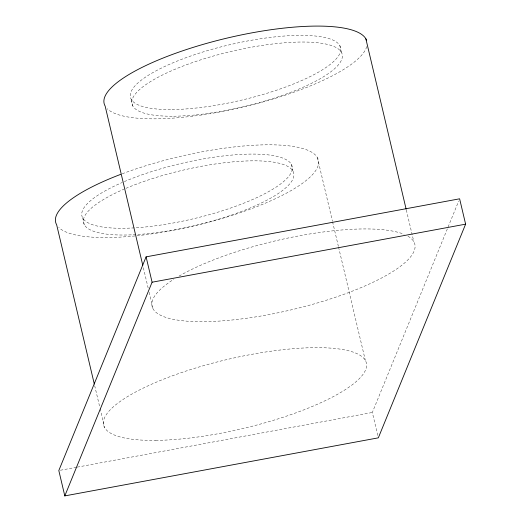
<?xml version="1.0" encoding="UTF-8"?>
<svg xmlns="http://www.w3.org/2000/svg" width="522" height="522" viewBox="0 0 522 522"><rect width="100%" height="100%" fill="white"/><g stroke="black" fill="none" stroke-linecap="round" stroke-linejoin="round"><path stroke-width="0.39" stroke-dasharray="2.61 1.96" d="M377.771 435.465L372.336 412.484L458.701 201.061M60.421 470.244L76.453 467.275M77.256 467.131L372.336 412.484M406.338 210.014L413.829 241.712M339.802 45.577L341.381 52.239M317.389 157.572L332.37 220.963M332.56 221.752L338.367 246.319M338.556 247.108L365.341 360.421M291.315 164.293L292.907 171.046M131.218 99.35L132.79 106.012M143.354 267.721L148.228 288.32M149.161 292.281L153.096 308.926M82.724 218.065L84.323 224.819M94.678 385.641L99.924 407.826M100.113 408.622L104.609 427.635M407.95 236.218A135.002 35.398 -13.3 0 1 266.683 315.001A135.002 35.398 -13.3 0 1 173.833 279.263M179.02 276.125A135.002 35.398 -13.3 0 1 404.093 234.332M366.725 46.582A135.002 35.398 -13.3 0 1 245.112 106.566A135.002 35.398 -13.3 0 1 107.219 108.726M125.9 188.357A108.002 28.318 -13.3 0 1 263.701 161.102A108.002 28.318 -13.3 0 1 272.138 197.303A108.002 28.318 -13.3 0 1 136.679 234.587M135.877 234.632A108.002 28.318 -13.3 0 1 123.864 189.232M124.308 181.604A108.002 28.318 -13.3 0 1 291.537 164.711A108.002 28.318 -13.3 0 1 146.689 226.848A108.002 28.318 -13.3 0 1 122.265 182.478M122.246 173.78A135.002 35.398 -13.3 0 1 307.301 150.055A135.002 35.398 -13.3 0 1 228.675 216.48A135.002 35.398 -13.3 0 1 58.732 227.435M155.654 440.392A135.002 35.398 -13.3 0 0 365.609 369.837A135.002 35.398 -13.3 0 0 183.653 371.853A135.002 35.398 -13.3 0 0 155.654 440.392M172.058 109.555A108.002 28.318 -13.3 0 0 340.018 53.114A108.002 28.318 -13.3 0 0 194.458 54.725A108.002 28.318 -13.3 0 0 172.058 109.555M173.63 116.217A108.002 28.318 -13.3 0 0 341.59 59.776A108.002 28.318 -13.3 0 0 196.031 61.387A108.002 28.318 -13.3 0 0 173.63 116.217"/><path stroke-width="0.78" d="M146.095 256.857L58.816 470.544L64.806 495.9L378.333 437.841L465.617 224.16L459.621 198.804L146.095 256.857L152.091 282.213L64.806 495.9M152.091 282.213L465.617 224.16M365.876 38.856L406.149 209.224M142.793 265.346L105.144 106.07A135.002 35.398 -13.3 0 1 220.14 39.783A135.002 35.398 -13.3 0 1 366.542 40.272M94.306 384.055L56.657 224.786A135.002 35.398 -13.3 0 1 120.699 174.361"/></g></svg>
